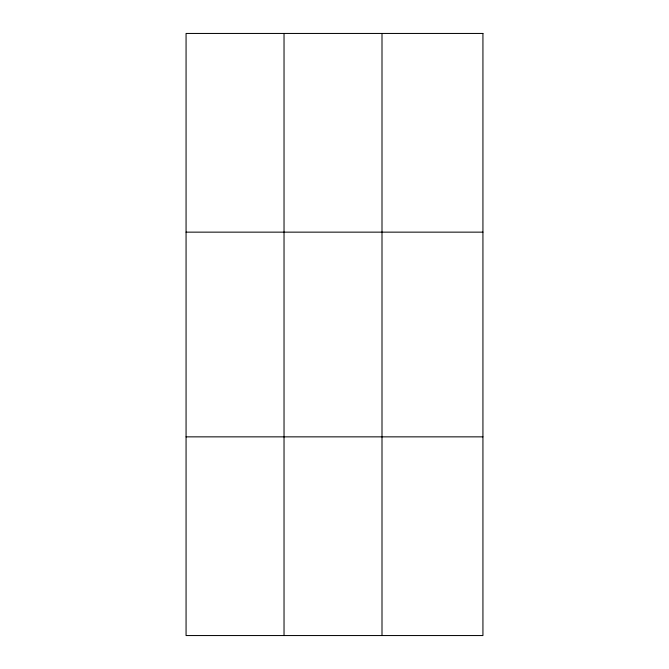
<?xml version="1.0" encoding="UTF-8"?>
<svg xmlns="http://www.w3.org/2000/svg" width="669" height="669" viewBox="0 0 669 669"><rect width="100%" height="100%" fill="white"/><g stroke="black" fill="none" stroke-linecap="round" stroke-linejoin="round"><path stroke-width="1" d="M284.032 33.45L284.032 635.55M381.999 33.45L381.999 635.55M186.066 232.143L482.934 232.143M186.066 436.857L482.934 436.857M482.934 33.45L482.934 635.55L186.066 635.55L186.066 33.45L482.934 33.45"/></g></svg>
